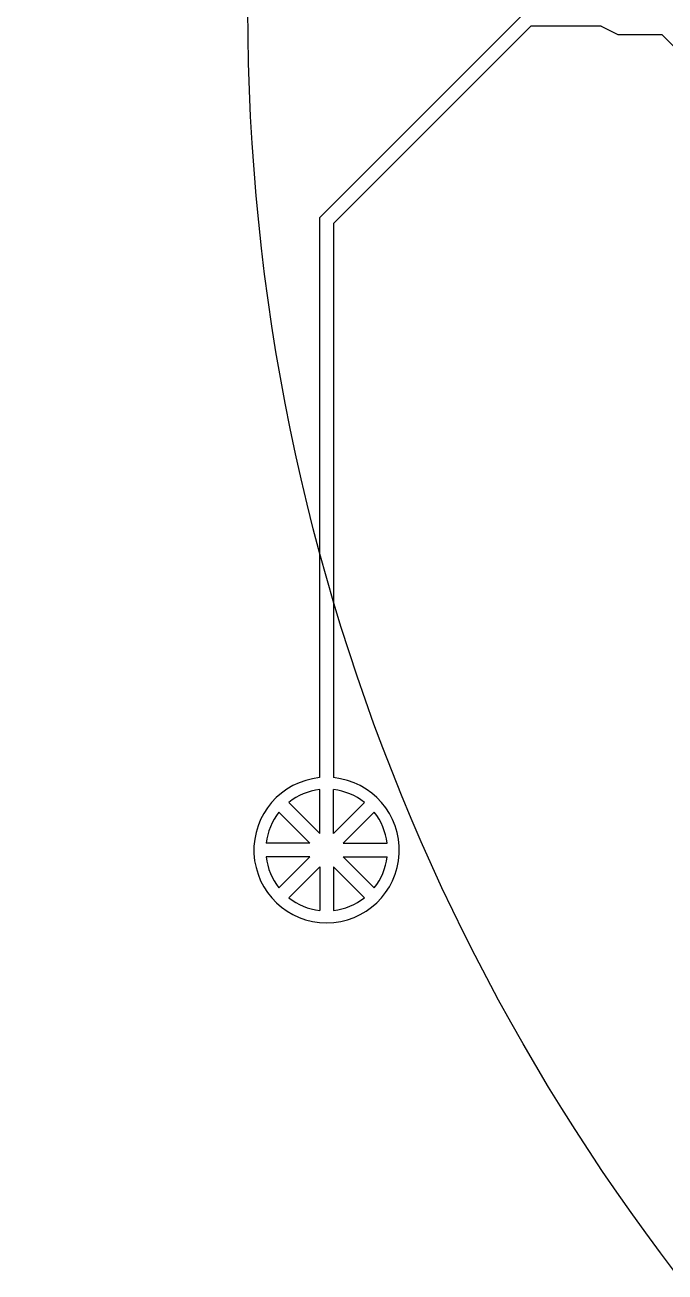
# Model space of a CAD drawing. Header units: millimetres. Extents: x 1000 to 444771, y -11148 to 590229.
# Drawn here: x 198389 to 203013, y 185887 to 194890 of the extents above; entities that cross this region are included whole.
import ezdxf

# ---------------------------------------------------------------- set-up
doc = ezdxf.new("R2010")
doc.units = ezdxf.units.MM
doc.layers.add('CLEAR', color=140, linetype='Continuous')
doc.layers.add('MASK', color=20, linetype='Continuous')

msp = doc.modelspace()

# ---------------------------------------------------------------- linework, layer by layer
for radius in [25000, 25000, 15000, 15000]:
    msp.add_circle((215000, 195000), radius)
at = {"layer": 'CLEAR'}
for p, q in [((202000.7, 194980), (200517.9, 193497.2)), ((202000.7, 194980), (200517.9, 193497.2)), ((202042.1, 194880), (200617.9, 193455.8)), ((202042.1, 194880), (200617.9, 193455.8)), ((202550.7, 194880), (202042.1, 194880)), ((202550.7, 194880), (202042.1, 194880)), ((202550.7, 194880), (202670.7, 194820)), ((202550.7, 194880), (202670.7, 194820)), ((202670.7, 194820), (202989.3, 194820)), ((202670.7, 194820), (202989.3, 194820)), ((202989.3, 194820), (203213.5, 194595.7)), ((202989.3, 194820), (203213.5, 194595.7)), ((200517.9, 193497.2), (200517.9, 189455.8)), ((200517.9, 193497.2), (200517.9, 189455.8)), ((200617.9, 193455.8), (200617.9, 189455.8)), ((200617.9, 193455.8), (200617.9, 189455.8))]:
    msp.add_line(p, q, dxfattribs=at)
msp.add_arc((200567.9, 188933.2), 525, 95.46502, 84.53498, dxfattribs=at)
msp.add_arc((200567.9, 188933.2), 525, 95.46502, 84.53498, dxfattribs=at)
at = {"layer": 'MASK'}
for p, q in [((200518, 189053.7), (200518, 189369.6)), ((200518, 189053.7), (200518, 189369.6)), ((200617.8, 189053.7), (200617.8, 189369.6)), ((200617.8, 189053.7), (200617.8, 189369.6)), ((200518, 189053.7), (200294.6, 189277)), ((200518, 189053.7), (200294.6, 189277)), ((200617.8, 189053.7), (200841.2, 189277)), ((200617.8, 189053.7), (200841.2, 189277)), ((200447.4, 188983.1), (200224, 189206.5)), ((200447.4, 188983.1), (200224, 189206.5)), ((200688.4, 188983.1), (200911.8, 189206.5)), ((200688.4, 188983.1), (200911.8, 189206.5)), ((200447.4, 188983.1), (200131.5, 188983.1)), ((200447.4, 188983.1), (200131.5, 188983.1)), ((200688.4, 188983.1), (201004.3, 188983.1)), ((200688.4, 188983.1), (201004.3, 188983.1)), ((200447.4, 188883.3), (200131.5, 188883.3)), ((200447.4, 188883.3), (200131.5, 188883.3)), ((200447.4, 188883.3), (200224, 188659.9)), ((200447.4, 188883.3), (200224, 188659.9)), ((200518, 188812.7), (200294.6, 188589.3)), ((200518, 188812.7), (200294.6, 188589.3)), ((200518, 188812.7), (200518, 188496.8)), ((200518, 188812.7), (200518, 188496.8)), ((200617.8, 188812.7), (200841.2, 188589.3)), ((200617.8, 188812.7), (200617.8, 188496.8)), ((200617.8, 188812.7), (200841.2, 188589.3)), ((200617.8, 188812.7), (200617.8, 188496.8)), ((200688.4, 188883.3), (200911.8, 188659.9)), ((200688.4, 188883.3), (201004.3, 188883.3)), ((200688.4, 188883.3), (200911.8, 188659.9)), ((200688.4, 188883.3), (201004.3, 188883.3))]:
    msp.add_line(p, q, dxfattribs=at)
for start, end in [(96.52417, 128.47583), (96.52417, 128.47583), (51.52417, 83.47583), (51.52417, 83.47583), (141.52417, 173.47583), (141.52417, 173.47583), (6.52417, 38.47583), (6.52417, 38.47583), (186.52417, 218.47583), (186.52417, 218.47583), (321.52417, 353.47583), (321.52417, 353.47583), (231.52417, 263.47583), (231.52417, 263.47583), (276.52417, 308.47583), (276.52417, 308.47583)]:
    msp.add_arc((200567.9, 188933.2), 439.3, start, end, dxfattribs=at)

doc.saveas('drawing.dxf')
